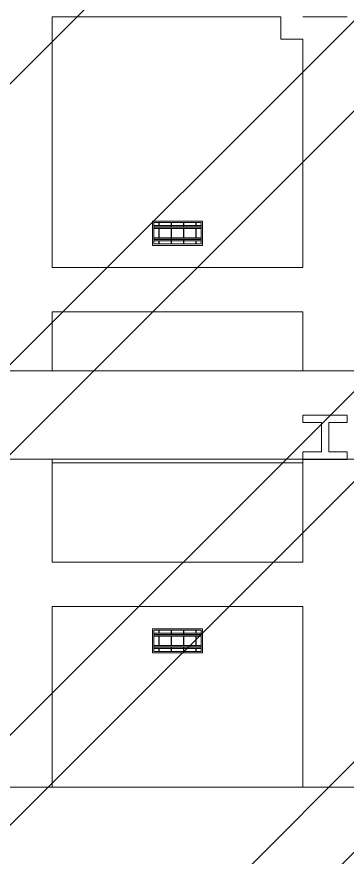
# Model space of a CAD drawing. Header units: millimetres. Extents: x -57519 to 497916, y -349472 to 446842.
# Drawn here: x 308638 to 310878, y 33857 to 39558 of the extents above; entities that cross this region are included whole.
import ezdxf

# ---------------------------------------------------------------- set-up
doc = ezdxf.new("R2010")
doc.units = ezdxf.units.MM
for name, color, linetype, lineweight in [('A-CLNG', 13, 'Continuous', 5), ('A-DETL-GENF', 92, 'Continuous', 5), ('A-FLOR', 192, 'Continuous', 5), ('A-GENM', 13, 'Continuous', 5), ('A-GLAZ-CURT', 52, 'Continuous', 20), ('E-LITE-EQPM', 33, 'Continuous', 5)]:
    doc.layers.add(name, color=color, linetype=linetype, lineweight=lineweight)

# ---------------------------------------------------------------- blocks, each defined once
blk = doc.blocks.new('System Panel - C4 Expanded Metal Mesh-V135-SITE COVERAGE')
at = {"layer": 'A-GLAZ-CURT', "lineweight": 5}
for p, q in [((60114.3, 35857.5), (60114.3, 36531.5)), ((60114.3, 36531.5), (60954.3, 36531.5)), ((60954.3, 36531.5), (60114.3, 36531.5)), ((60114.3, 36531.5), (60114.3, 35857.5)), ((60954.3, 36531.5), (60964.3, 36531.5)), ((60964.3, 36531.5), (60954.3, 36531.5)), ((60964.3, 36531.5), (60974.3, 36531.5)), ((60974.3, 36531.5), (60964.3, 36531.5)), ((60974.3, 36531.5), (61664.3, 36531.5)), ((61664.3, 36531.5), (60974.3, 36531.5)), ((61664.3, 36531.5), (61814.3, 36531.5)), ((61814.3, 36531.5), (61664.3, 36531.5)), ((61814.3, 36531.5), (61814.3, 35857.5)), ((61814.3, 35857.5), (61814.3, 36531.5)), ((60954.3, 35857.5), (60114.3, 35857.5)), ((60114.3, 35857.5), (60954.3, 35857.5)), ((60964.3, 35857.5), (60954.3, 35857.5)), ((60954.3, 35857.5), (60964.3, 35857.5)), ((60974.3, 35857.5), (60964.3, 35857.5)), ((60964.3, 35857.5), (60974.3, 35857.5)), ((61664.3, 35857.5), (60974.3, 35857.5)), ((60974.3, 35857.5), (61664.3, 35857.5)), ((61814.3, 35857.5), (61664.3, 35857.5)), ((61664.3, 35857.5), (61814.3, 35857.5))]:
    blk.add_line(p, q, dxfattribs=at)
blk = doc.blocks.new('STRONG POINT - STRONG POINT-10257062-SITE COVERAGE')
at = {"layer": 'A-GENM'}
for p, q in [((150, 150.8), (-150, 150.8)), ((-150, 150.8), (150, 150.8)), ((150, 150), (-150, 150)), ((-150, 150), (-150, 100)), ((-150, 150), (150, 150)), ((150, 100), (150, 150)), ((-150, 100), (-25, 100)), ((-25, 100), (-25, -100)), ((25, -100), (25, 100)), ((25, 100), (150, 100)), ((-25, -100), (-150, -100)), ((-150, -100), (-150, -150)), ((150, -100), (25, -100)), ((150, -150), (150, -100)), ((-150, -150), (150, -150))]:
    blk.add_line(p, q, dxfattribs=at)
blk = doc.blocks.new('System Panel - C4 Expanded Metal Mesh-16823558-SITE COVERAGE')
at = {"layer": 'A-GLAZ-CURT', "lineweight": 5}
for p, q in [((60114.3, 37157.5), (60114.3, 37557.5)), ((60114.3, 37557.5), (60954.3, 37557.5)), ((60954.3, 37557.5), (60114.3, 37557.5)), ((60114.3, 37557.5), (60114.3, 37157.5)), ((60954.3, 37557.5), (60964.3, 37557.5)), ((60964.3, 37557.5), (60954.3, 37557.5)), ((60964.3, 37557.5), (60974.3, 37557.5)), ((60974.3, 37557.5), (60964.3, 37557.5)), ((60974.3, 37557.5), (61664.3, 37557.5)), ((61664.3, 37557.5), (60974.3, 37557.5)), ((61664.3, 37557.5), (61814.3, 37557.5)), ((61814.3, 37557.5), (61664.3, 37557.5)), ((61814.3, 37557.5), (61814.3, 37157.5)), ((61814.3, 37157.5), (61814.3, 37557.5))]:
    blk.add_line(p, q, dxfattribs=at)
blk = doc.blocks.new('DLN_LED Office Lighting_339 x 165mm_ - DLN_LED Office Lighting_339 x 165mm_-V483-SITE COVERAGE')
at = {"layer": 'E-LITE-EQPM'}
for p, q in [((170, 82.5), (-170, 82.5)), ((-170, 82.5), (-170, -82.5)), ((-170, -82.5), (-170, 82.5)), ((-170, 82.5), (170, 82.5)), ((-170, -82.5), (-170, 82.5)), ((-170, 82.5), (-170, -82.5)), ((-170, 82.5), (170, 82.5)), ((170, 82.5), (-170, 82.5)), ((-160, 49.9), (-160, 72.5)), ((-127, 72.5), (-160, 72.5)), ((-160, 72.5), (-160, -72.5)), ((160, 72.5), (-160, 72.5)), ((-127, 72.5), (-125, 72.5)), ((-125, 72.5), (-127, 72.5)), ((-127, 72.5), (-127, 49.7)), ((-127, 49.7), (-127, 72.5)), ((-125, 49.7), (-125, 72.5)), ((-125, 49.7), (-125, 72.5)), ((-43, 72.5), (-125, 72.5)), ((-43, 72.5), (-41, 72.5)), ((-41, 72.5), (-43, 72.5)), ((-43, 72.5), (-43, 47.6)), ((-43, 47.6), (-43, 72.5)), ((-41, 47.6), (-41, 72.5)), ((-41, 47.6), (-41, 72.5)), ((41, 72.5), (-41, 72.5)), ((41, 72.5), (43, 72.5)), ((43, 72.5), (41, 72.5)), ((41, 72.5), (41, 48.3)), ((41, 48.3), (41, 72.5)), ((43, 48.3), (43, 72.5)), ((43, 48.3), (43, 72.5)), ((125, 72.5), (43, 72.5)), ((125, 72.5), (127, 72.5)), ((127, 72.5), (125, 72.5)), ((125, 72.5), (125, 49.9)), ((125, 49.9), (125, 72.5)), ((127, 49.9), (127, 72.5)), ((127, 49.9), (127, 72.5)), ((160, 72.5), (127, 72.5)), ((160, 72.5), (160, 49.9)), ((160, -72.5), (160, 72.5)), ((170, -82.5), (170, 82.5)), ((170, 82.5), (170, -82.5)), ((170, 82.5), (170, -82.5)), ((170, -82.5), (170, 82.5)), ((160, 51.3), (-160, 51.3)), ((-160, 50.9), (-160, 51.3)), ((-160, 51.3), (-160, 50.9)), ((-160, 41.3), (-160, 50.9)), ((-160, 50.9), (-160, 48.3)), ((-160, 48.3), (-160, 46.3)), ((-160, 46.3), (-160, 43.8)), ((-160, 43.8), (-160, 41.3)), ((-160, 41), (-160, 43)), ((-160, 43), (-160, 41)), ((160, 43), (-160, 43)), ((-127, 43), (-160, 43)), ((-160, 38.7), (-160, 41.3)), ((-160, 41.3), (-160, 38.7)), ((-160, 41), (-129.1, 41)), ((160, 41), (-160, 41)), ((-160, 36.3), (-160, 38.7)), ((-160, 38.7), (-160, 36.3)), ((-160, 34.2), (-160, 36.3)), ((-160, 36.3), (-160, 34.2)), ((-160, 32.6), (-160, 34.2)), ((-160, 34.2), (-160, 32.6)), ((-160, 31.6), (-160, 32.6)), ((-160, 32.6), (-160, 31.6)), ((-160, -32.6), (-160, 32.6)), ((-160, 31.3), (-160, 31.6)), ((-160, 31.6), (-160, 31.3)), ((-160, 31.3), (160, 31.3)), ((-127, 32.6), (-127, -32.8)), ((-127, -32.8), (-127, 32.6)), ((-43, 43), (-125, 43)), ((-125, 41), (-43, 41)), ((-125, -32.8), (-125, 32.6)), ((-125, -32.8), (-125, 32.6)), ((-43, 34.2), (-43, -34.9)), ((-43, -34.9), (-43, 34.2)), ((41, 43), (-41, 43)), ((-41, 41), (41, 41)), ((-41, -34.9), (-41, 34.2)), ((-41, -34.9), (-41, 34.2)), ((41, 34.9), (41, -34.2)), ((41, -34.2), (41, 34.9)), ((125, 43), (43, 43)), ((43, 41), (125, 41)), ((43, -34.2), (43, 34.9)), ((43, -34.2), (43, 34.9)), ((125, 32.8), (125, -32.6)), ((125, -32.6), (125, 32.8)), ((160, 43), (127, 43)), ((127, 41), (160, 41)), ((127, -32.6), (127, 32.8)), ((127, -32.6), (127, 32.8)), ((160, 50.9), (160, 51.3)), ((160, 51.3), (160, 50.9)), ((160, 49.9), (160, 50.9)), ((160, 50.9), (160, 49.9)), ((160, 48.3), (160, 49.9)), ((160, 49.9), (160, 48.3)), ((160, 46.3), (160, 48.3)), ((160, 48.3), (160, 46.3)), ((160, 43.8), (160, 46.3)), ((160, 46.3), (160, 43.8)), ((160, 41.3), (160, 43.8)), ((160, 43.8), (160, 41.3)), ((160, 41), (160, 43)), ((160, 43), (160, 41)), ((160, 38.7), (160, 41.3)), ((160, 41.3), (160, 38.7)), ((160, 31.6), (160, 38.7)), ((160, 38.7), (160, 36.3)), ((160, 36.3), (160, 34.2)), ((160, 34.2), (160, 32.6)), ((160, 32.6), (160, 31.6)), ((160, 32.6), (160, -32.6)), ((160, 31.3), (160, 31.6)), ((160, 31.6), (160, 31.3)), ((160, -31.3), (-160, -31.3)), ((-160, -51.3), (-160, -31.3)), ((-160, -31.3), (-160, -31.6)), ((-160, -31.6), (-160, -32.6)), ((-160, -32.6), (-160, -34.2)), ((-160, -34.2), (-160, -41.3)), ((-160, -43), (-160, -41)), ((-160, -41), (-160, -43)), ((160, -41), (-160, -41)), ((-127, -41), (-160, -41)), ((-160, -41.3), (-160, -43.8)), ((-160, -43), (-127, -43)), ((160, -43), (-160, -43)), ((-160, -43.8), (-160, -46.3)), ((-160, -46.3), (-160, -48.3)), ((-160, -48.3), (-160, -49.9)), ((-160, -49.9), (-160, -50.9)), ((-160, -72.5), (-160, -49.9)), ((-160, -50.9), (-160, -51.3)), ((-160, -51.3), (160, -51.3)), ((-127, -49.9), (-127, -72.5)), ((-127, -72.5), (-127, -49.9)), ((-43, -41), (-125, -41)), ((-125, -43), (-43, -43)), ((-125, -72.5), (-125, -49.9)), ((-125, -72.5), (-125, -49.9)), ((-43, -48.3), (-43, -72.5)), ((-43, -72.5), (-43, -48.3)), ((41, -41), (-41, -41)), ((-41, -43), (41, -43)), ((-41, -72.5), (-41, -48.3)), ((-41, -72.5), (-41, -48.3)), ((41, -47.6), (41, -72.5)), ((41, -72.5), (41, -47.6)), ((125, -41), (43, -41)), ((43, -43), (125, -43)), ((43, -72.5), (43, -47.6)), ((43, -72.5), (43, -47.6)), ((125, -49.7), (125, -72.5)), ((125, -72.5), (125, -49.7)), ((127, -43), (160, -43)), ((127, -72.5), (127, -49.7)), ((127, -72.5), (127, -49.7)), ((160, -41), (129.1, -41)), ((160, -31.6), (160, -31.3)), ((160, -31.3), (160, -32.6)), ((160, -32.6), (160, -31.6)), ((160, -34.2), (160, -32.6)), ((160, -32.6), (160, -34.2)), ((160, -36.3), (160, -34.2)), ((160, -34.2), (160, -38.7)), ((160, -41.3), (160, -36.3)), ((160, -38.7), (160, -41.3)), ((160, -43), (160, -41)), ((160, -41), (160, -43)), ((160, -43.8), (160, -41.3)), ((160, -41.3), (160, -43.8)), ((160, -46.3), (160, -43.8)), ((160, -43.8), (160, -46.3)), ((160, -48.3), (160, -46.3)), ((160, -46.3), (160, -48.3)), ((160, -49.9), (160, -48.3)), ((160, -48.3), (160, -49.9)), ((160, -50.9), (160, -49.9)), ((160, -49.9), (160, -50.9)), ((160, -49.9), (160, -72.5)), ((160, -51.3), (160, -50.9)), ((160, -50.9), (160, -51.3)), ((-170, -82.5), (170, -82.5)), ((170, -82.5), (-170, -82.5)), ((170, -82.5), (-170, -82.5)), ((-170, -82.5), (170, -82.5)), ((-127, -72.5), (-160, -72.5)), ((-160, -72.5), (160, -72.5)), ((-127, -72.5), (-125, -72.5)), ((-125, -72.5), (-127, -72.5)), ((-43, -72.5), (-125, -72.5)), ((-43, -72.5), (-41, -72.5)), ((-41, -72.5), (-43, -72.5)), ((41, -72.5), (-41, -72.5)), ((41, -72.5), (43, -72.5)), ((43, -72.5), (41, -72.5)), ((125, -72.5), (43, -72.5)), ((125, -72.5), (127, -72.5)), ((127, -72.5), (125, -72.5)), ((160, -72.5), (127, -72.5))]:
    blk.add_line(p, q, dxfattribs=at)
blk = doc.blocks.new('DLN_LED Office Lighting_339 x 165mm_ - DLN_LED Office Lighting_339 x 165mm_-V487-SITE COVERAGE')
at = {"layer": 'E-LITE-EQPM'}
for p, q in [((170, 82.5), (-170, 82.5)), ((-170, 82.5), (-170, -82.5)), ((-170, -82.5), (-170, 82.5)), ((-170, 82.5), (170, 82.5)), ((-170, -82.5), (-170, 82.5)), ((-170, 82.5), (-170, -82.5)), ((-170, 82.5), (170, 82.5)), ((170, 82.5), (-170, 82.5)), ((-160, 49.9), (-160, 72.5)), ((-127, 72.5), (-160, 72.5)), ((-160, 72.5), (-160, -72.5)), ((160, 72.5), (-160, 72.5)), ((-127, 72.5), (-125, 72.5)), ((-125, 72.5), (-127, 72.5)), ((-127, 72.5), (-127, 49.7)), ((-127, 49.7), (-127, 72.5)), ((-125, 49.7), (-125, 72.5)), ((-125, 49.7), (-125, 72.5)), ((-43, 72.5), (-125, 72.5)), ((-43, 72.5), (-41, 72.5)), ((-41, 72.5), (-43, 72.5)), ((-43, 72.5), (-43, 47.6)), ((-43, 47.6), (-43, 72.5)), ((-41, 47.6), (-41, 72.5)), ((-41, 47.6), (-41, 72.5)), ((41, 72.5), (-41, 72.5)), ((41, 72.5), (43, 72.5)), ((43, 72.5), (41, 72.5)), ((41, 72.5), (41, 48.3)), ((41, 48.3), (41, 72.5)), ((43, 48.3), (43, 72.5)), ((43, 48.3), (43, 72.5)), ((125, 72.5), (43, 72.5)), ((125, 72.5), (127, 72.5)), ((127, 72.5), (125, 72.5)), ((125, 72.5), (125, 49.9)), ((125, 49.9), (125, 72.5)), ((127, 49.9), (127, 72.5)), ((127, 49.9), (127, 72.5)), ((160, 72.5), (127, 72.5)), ((160, 72.5), (160, 49.9)), ((160, -72.5), (160, 72.5)), ((170, -82.5), (170, 82.5)), ((170, 82.5), (170, -82.5)), ((170, 82.5), (170, -82.5)), ((170, -82.5), (170, 82.5)), ((160, 51.3), (-160, 51.3)), ((-160, 46.3), (-160, 51.3)), ((-160, 51.3), (-160, 50.9)), ((-160, 50.9), (-160, 49.9)), ((-160, 49.9), (-160, 48.3)), ((-160, 48.3), (-160, 46.3)), ((-160, 43.8), (-160, 46.3)), ((-160, 46.3), (-160, 43.8)), ((-160, 41.3), (-160, 43.8)), ((-160, 43.8), (-160, 41.3)), ((-160, 41), (-160, 43)), ((-160, 43), (-160, 41)), ((160, 43), (-160, 43)), ((-127, 43), (-160, 43)), ((-160, 38.7), (-160, 41.3)), ((-160, 41.3), (-160, 36.3)), ((-160, 41), (-129.1, 41)), ((160, 41), (-160, 41)), ((-160, 31.6), (-160, 38.7)), ((-160, 36.3), (-160, 34.2)), ((-160, 34.2), (-160, 32.6)), ((-160, 32.6), (-160, 31.6)), ((-160, -32.6), (-160, 32.6)), ((-160, 31.3), (-160, 31.6)), ((-160, 31.6), (-160, 31.3)), ((-160, 31.3), (160, 31.3)), ((-127, 32.6), (-127, -32.8)), ((-127, -32.8), (-127, 32.6)), ((-43, 43), (-125, 43)), ((-125, 41), (-43, 41)), ((-125, -32.8), (-125, 32.6)), ((-125, -32.8), (-125, 32.6)), ((-43, 34.2), (-43, -34.9)), ((-43, -34.9), (-43, 34.2)), ((41, 43), (-41, 43)), ((-41, 41), (41, 41)), ((-41, -34.9), (-41, 34.2)), ((-41, -34.9), (-41, 34.2)), ((41, 34.9), (41, -34.2)), ((41, -34.2), (41, 34.9)), ((125, 43), (43, 43)), ((43, 41), (125, 41)), ((43, -34.2), (43, 34.9)), ((43, -34.2), (43, 34.9)), ((125, 32.8), (125, -32.6)), ((125, -32.6), (125, 32.8)), ((160, 43), (127, 43)), ((127, 41), (160, 41)), ((127, -32.6), (127, 32.8)), ((127, -32.6), (127, 32.8)), ((160, 50.9), (160, 51.3)), ((160, 51.3), (160, 50.9)), ((160, 48.3), (160, 50.9)), ((160, 50.9), (160, 49.9)), ((160, 49.9), (160, 48.3)), ((160, 41.3), (160, 48.3)), ((160, 48.3), (160, 46.3)), ((160, 46.3), (160, 43.8)), ((160, 43.8), (160, 41.3)), ((160, 41), (160, 43)), ((160, 43), (160, 41)), ((160, 38.7), (160, 41.3)), ((160, 41.3), (160, 38.7)), ((160, 36.3), (160, 38.7)), ((160, 38.7), (160, 36.3)), ((160, 34.2), (160, 36.3)), ((160, 36.3), (160, 34.2)), ((160, 32.6), (160, 34.2)), ((160, 34.2), (160, 32.6)), ((160, 31.6), (160, 32.6)), ((160, 32.6), (160, 31.6)), ((160, 32.6), (160, -32.6)), ((160, 31.3), (160, 31.6)), ((160, 31.6), (160, 31.3)), ((160, -31.3), (-160, -31.3)), ((-160, -51.3), (-160, -31.3)), ((-160, -31.3), (-160, -31.6)), ((-160, -31.6), (-160, -32.6)), ((-160, -32.6), (-160, -34.2)), ((-160, -34.2), (-160, -38.7)), ((-160, -38.7), (-160, -41.3)), ((-160, -43), (-160, -41)), ((-160, -41), (-160, -43)), ((160, -41), (-160, -41)), ((-127, -41), (-160, -41)), ((-160, -41.3), (-160, -48.3)), ((-160, -43), (-127, -43)), ((160, -43), (-160, -43)), ((-160, -48.3), (-160, -50.9)), ((-160, -72.5), (-160, -49.9)), ((-160, -50.9), (-160, -51.3)), ((-160, -51.3), (160, -51.3)), ((-127, -49.9), (-127, -72.5)), ((-127, -72.5), (-127, -49.9)), ((-43, -41), (-125, -41)), ((-125, -43), (-43, -43)), ((-125, -72.5), (-125, -49.9)), ((-125, -72.5), (-125, -49.9)), ((-43, -48.3), (-43, -72.5)), ((-43, -72.5), (-43, -48.3)), ((41, -41), (-41, -41)), ((-41, -43), (41, -43)), ((-41, -72.5), (-41, -48.3)), ((-41, -72.5), (-41, -48.3)), ((41, -47.6), (41, -72.5)), ((41, -72.5), (41, -47.6)), ((125, -41), (43, -41)), ((43, -43), (125, -43)), ((43, -72.5), (43, -47.6)), ((43, -72.5), (43, -47.6)), ((125, -49.7), (125, -72.5)), ((125, -72.5), (125, -49.7)), ((127, -43), (160, -43)), ((127, -72.5), (127, -49.7)), ((127, -72.5), (127, -49.7)), ((160, -41), (129.1, -41)), ((160, -31.6), (160, -31.3)), ((160, -31.3), (160, -31.6)), ((160, -32.6), (160, -31.6)), ((160, -31.6), (160, -32.6)), ((160, -34.2), (160, -32.6)), ((160, -32.6), (160, -34.2)), ((160, -38.7), (160, -34.2)), ((160, -34.2), (160, -36.3)), ((160, -36.3), (160, -38.7)), ((160, -41.3), (160, -38.7)), ((160, -38.7), (160, -48.3)), ((160, -43), (160, -41)), ((160, -41), (160, -43)), ((160, -43.8), (160, -41.3)), ((160, -46.3), (160, -43.8)), ((160, -48.3), (160, -46.3)), ((160, -49.9), (160, -48.3)), ((160, -48.3), (160, -49.9)), ((160, -50.9), (160, -49.9)), ((160, -49.9), (160, -51.3)), ((160, -49.9), (160, -72.5)), ((160, -51.3), (160, -50.9)), ((-170, -82.5), (170, -82.5)), ((170, -82.5), (-170, -82.5)), ((170, -82.5), (-170, -82.5)), ((-170, -82.5), (170, -82.5)), ((-127, -72.5), (-160, -72.5)), ((-160, -72.5), (160, -72.5)), ((-127, -72.5), (-125, -72.5)), ((-125, -72.5), (-127, -72.5)), ((-43, -72.5), (-125, -72.5)), ((-43, -72.5), (-41, -72.5)), ((-41, -72.5), (-43, -72.5)), ((41, -72.5), (-41, -72.5)), ((41, -72.5), (43, -72.5)), ((43, -72.5), (41, -72.5)), ((125, -72.5), (43, -72.5)), ((125, -72.5), (127, -72.5)), ((127, -72.5), (125, -72.5)), ((160, -72.5), (127, -72.5))]:
    blk.add_line(p, q, dxfattribs=at)

msp = doc.modelspace()

# ---------------------------------------------------------------- hatches: boundary and pattern name
at = {"layer": 'A-DETL-GENF'}
h = msp.add_hatch(dxfattribs=at)
h.set_pattern_fill('FP_40', color=250, style=0, pattern_type=2)
h.set_pattern_definition([(45, (248763.4, 0), (-1257.236, 1257.236), []), (45, (248763.4, 1905), (-1257.236, 1257.236), [])])
h.paths.add_polyline_path([(325750.1, -8642.5), (328562.7, -8642.5), (328562.7, 4657.5), (341312.7, 4657.5), (341312.7, 30557.5), (342712.7, 30557.5), (342712.7, 48907.7), (339962.7, 48907.7), (339962.7, 52157.5), (338962.7, 52157.5), (338962.7, 53757.5), (297512.7, 53757.5), (297512.7, 52247.5), (286277.7, 52247.5), (286277.7, 34407.5), (285902.7, 34407.5), (285902.7, 7407.5), (286277.7, 7407.5), (286277.7, -2267.5), (315555.2, -2267.5), (315555.2, -8642.5), (321257.1, -8642.5)], flags=0)

# ---------------------------------------------------------------- linework, layer by layer
at = {"layer": 'A-CLNG'}
for p, q in [((308877.7, 39557.5), (308877.7, 37857.5)), ((310427.7, 39557.5), (308877.7, 39557.5)), ((310427.7, 39407.1), (310427.7, 39557.5)), ((310577.7, 39407.1), (310427.7, 39407.1)), ((310577.7, 37857.5), (310577.7, 39407.1)), ((308877.7, 37857.5), (310577.7, 37857.5)), ((308877.7, 36557.5), (308877.7, 36531.5)), ((310577.7, 36531.5), (310577.7, 36556.5)), ((308877.7, 36531.5), (310577.7, 36531.5)), ((310577.7, 35557.5), (308877.7, 35557.5)), ((308877.7, 35557.5), (308877.7, 34332.5)), ((310577.7, 34332.5), (310577.7, 35557.5))]:
    msp.add_line(p, q, dxfattribs=at)
at = {"layer": 'A-FLOR'}
for p, q in [((312052.7, 37157.5), (301552.7, 37157.5)), ((311902.7, 37157.5), (304952.7, 37157.5)), ((312052.7, 36557.5), (301552.7, 36557.5)), ((312202.7, 34332.5), (301552.7, 34332.5))]:
    msp.add_line(p, q, dxfattribs=at)
at = {"layer": 'A-GENM'}
for p, q in [((310577.7, 39557.1), (310877.7, 39557.1)), ((310877.7, 39557.1), (310577.7, 39557.1))]:
    msp.add_line(p, q, dxfattribs=at)

# ---------------------------------------------------------------- block references
at = {"layer": 'A-GENM', "rotation": 180}
msp.add_blockref('STRONG POINT - STRONG POINT-10257062-SITE COVERAGE', (310727.7, 36706.5), dxfattribs=at)
at = {"layer": 'A-GLAZ-CURT', "lineweight": 5}
for name in ['System Panel - C4 Expanded Metal Mesh-16823558-SITE COVERAGE', 'System Panel - C4 Expanded Metal Mesh-V135-SITE COVERAGE']:
    msp.add_blockref(name, (248763.4, 0), dxfattribs=at)
at = {"layer": 'E-LITE-EQPM'}
for name, p in [('DLN_LED Office Lighting_339 x 165mm_ - DLN_LED Office Lighting_339 x 165mm_-V483-SITE COVERAGE', (309727.7, 38090)), ('DLN_LED Office Lighting_339 x 165mm_ - DLN_LED Office Lighting_339 x 165mm_-V487-SITE COVERAGE', (309727.7, 35325))]:
    msp.add_blockref(name, p, dxfattribs=at)

doc.saveas('drawing.dxf')
